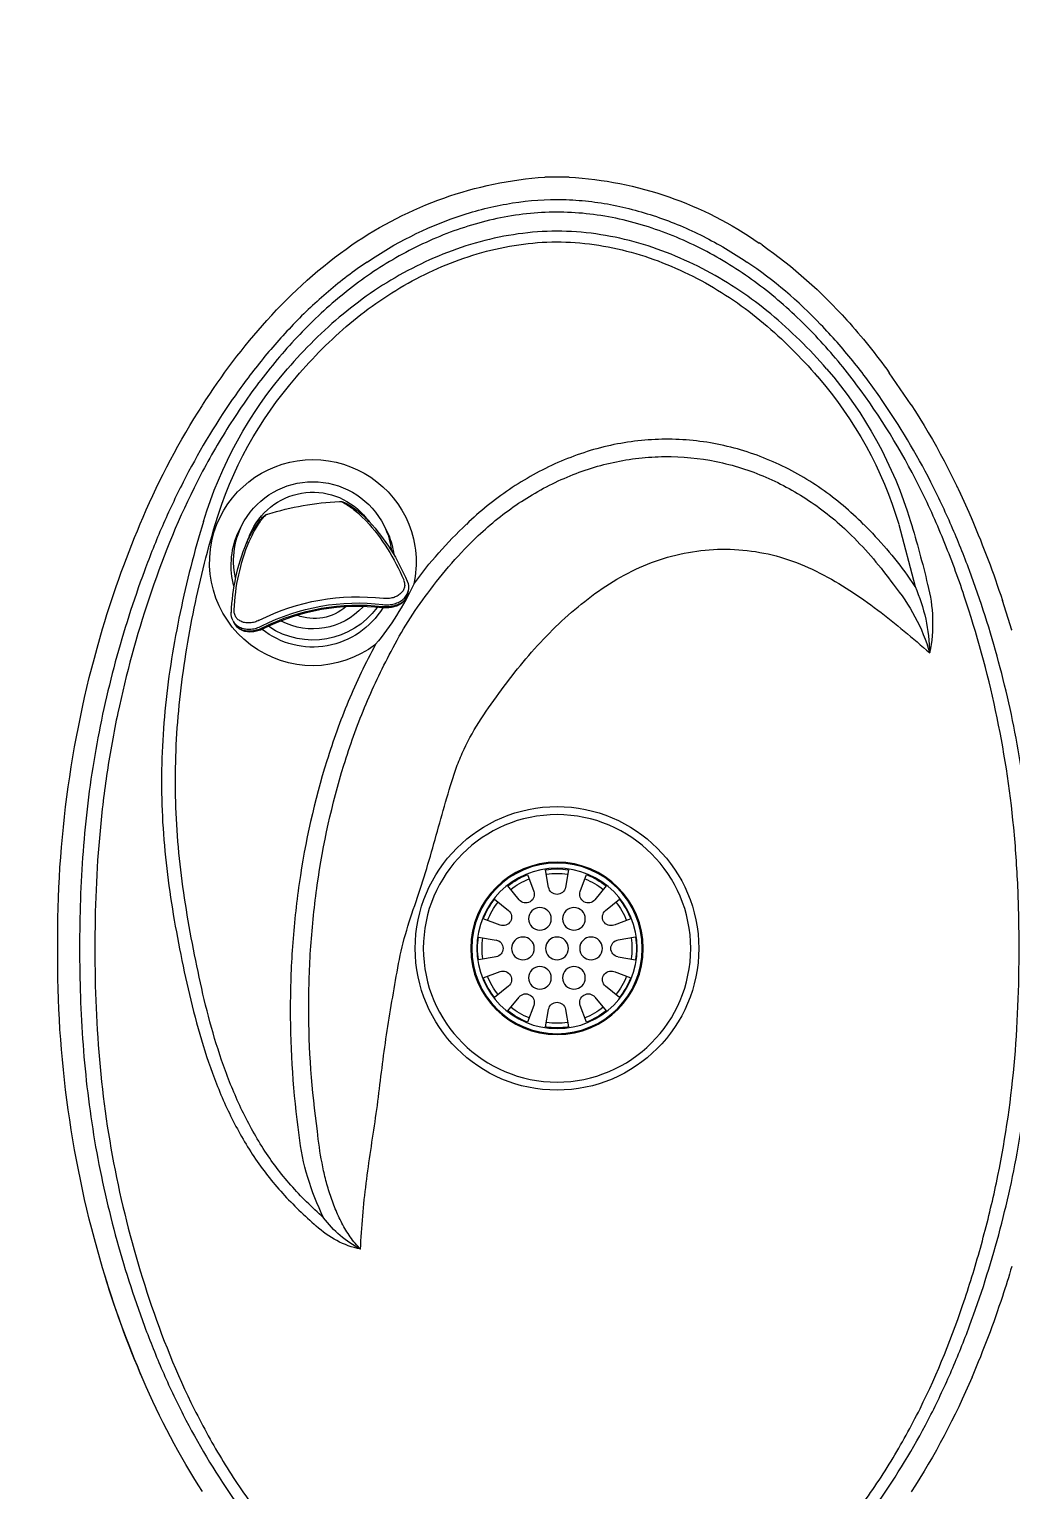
# Model space of a CAD drawing. Header units: inches. Extents: x -11 to 1838, y 0 to 1742.
# Drawn here: x 578 to 588.83, y 1065.27 to 1081.37 of the extents above; entities that cross this region are included whole.
import ezdxf

# ---------------------------------------------------------------- set-up
doc = ezdxf.new("R2010")
doc.units = ezdxf.units.IN
doc.header["$LTSCALE"] = 96
doc.header["$MEASUREMENT"] = 0
doc.layers.add('20', color=7, linetype='Continuous')
doc.layers.add('A-Flor-Pfix-Neww', color=7, linetype='Continuous')
doc.layers.add('Hatch', color=254, linetype='Continuous', lineweight=60)

# ---------------------------------------------------------------- blocks, each defined once
blk = doc.blocks.new('foutain-single')
at = {"layer": '20', "color": 7, "linetype": 'Continuous'}
for p, q in [((2503.476, 1146.775), (2503.746, 1146.775)), ((2501.352, 1146.027), (2501.383, 1146.049)), ((2500.418, 1145.198), (2500.418, 1145.199)), ((2499.709, 1144.267), (2499.95, 1144.62)), ((2499.708, 1144.267), (2499.709, 1144.267)), ((2505.985, 1143.201), (2505.981, 1143.2)), ((2506.008, 1143.199), (2505.997, 1143.202)), ((2499.037, 1142.998), (2499.038, 1143.001)), ((2505.767, 1143.041), (2505.714, 1142.989)), ((2506.811, 1143.058), (2506.799, 1143.06)), ((2499.845, 1142.949), (2499.666, 1142.263)), ((2505.545, 1142.987), (2505.468, 1142.838)), ((2507.134, 1142.838), (2507.057, 1142.987)), ((2507.003, 1142.761), (2506.971, 1142.828)), ((2499.666, 1142.263), (2499.751, 1142.388)), ((2505.251, 1142.216), (2505.259, 1142.175)), ((2498.6, 1141.783), (2498.704, 1142.112)), ((2507.153, 1141.843), (2507.175, 1141.878)), ((2503.486, 1139.144), (2503.519, 1138.95)), ((2503.704, 1138.95), (2503.736, 1139.144)), ((2503.355, 1138.906), (2503.286, 1139.091)), ((2503.936, 1139.091), (2503.867, 1138.906)), ((2503.075, 1138.694), (2502.924, 1138.819)), ((2503.07, 1138.966), (2503.195, 1138.814)), ((2504.027, 1138.814), (2504.152, 1138.966)), ((2504.299, 1138.819), (2504.147, 1138.694)), ((2502.799, 1138.603), (2502.983, 1138.534)), ((2504.239, 1138.534), (2504.424, 1138.603)), ((2502.745, 1138.403), (2502.939, 1138.37)), ((2504.477, 1138.403), (2504.283, 1138.37)), ((2502.939, 1138.186), (2502.745, 1138.153)), ((2504.283, 1138.186), (2504.477, 1138.153)), ((2502.983, 1138.022), (2502.799, 1137.953)), ((2504.424, 1137.953), (2504.239, 1138.022)), ((2502.924, 1137.737), (2503.075, 1137.862)), ((2504.147, 1137.862), (2504.299, 1137.737)), ((2503.195, 1137.742), (2503.07, 1137.591)), ((2504.152, 1137.591), (2504.027, 1137.742)), ((2503.286, 1137.466), (2503.355, 1137.65)), ((2503.519, 1137.606), (2503.486, 1137.412)), ((2503.736, 1137.412), (2503.704, 1137.606)), ((2503.867, 1137.65), (2503.936, 1137.466)), ((2499.038, 1133.556), (2499.037, 1133.558))]:
    blk.add_line(p, q, dxfattribs=at)
for centre, radius in [((2503.611, 1138.278), 1.473), ((2503.611, 1138.278), 0.95), ((2503.611, 1138.278), 0.94), ((2503.611, 1138.278), 0.884), ((2503.424, 1138.603), 0.125), ((2503.799, 1138.603), 0.125), ((2503.236, 1138.278), 0.125), ((2503.611, 1138.278), 0.125), ((2503.986, 1138.278), 0.125), ((2503.424, 1137.953), 0.125), ((2503.799, 1137.953), 0.125)]:
    blk.add_circle(centre, radius, dxfattribs=at)
for centre, radius, start, end in [((2503.718, 1142.699), 4.083, 93.3992, 124.8818), ((2503.433, 1142.495), 4.292, 55.3952, 85.8187), ((2504.412, 1141.639), 5.35, 124.895, 138.2961), ((2502.783, 1141.608), 5.391, 41.7098, 55.0556), ((2505.639, 1140.499), 7.025, 138.0119, 144.0832), ((2501.296, 1140.267), 7.394, 32.6917, 41.8047), ((2504.121, 1141.654), 4.601, 139.1526, 163.2248), ((2503.089, 1141.647), 4.614, 16.8101, 40.8125), ((2504.035, 1141.703), 4.371, 138.8934, 163.427), ((2503.194, 1141.706), 4.363, 16.552, 41.1276), ((2506.897, 1139.652), 8.543, 147.3074, 156.9253), ((2500.336, 1139.659), 8.53, 23.2747, 32.6425), ((2506.301, 1142.52), 1.142, 22.0812, 157.9188), ((2506.301, 1142.542), 0.877, 30.4546, 149.5454), ((2506.301, 1142.557), 0.746, 29.5131, 145.6906), ((2505.994, 1143.153), 0.0487, 86.7491, 100.4083), ((2505.996, 1143.112), 0.0901, 83.8226, 88.272), ((2505.842, 1139.941), 3.264, 72.9436, 87.077), ((2508.971, 1138.755), 10.802, 156.87, 161.8939), ((2506.029, 1142.681), 0.46, 129.7852, 139.4904), ((2506.785, 1142.984), 0.0788, 72.6013, 77.4036), ((2506.797, 1143.012), 0.0487, 59.382, 73.2509), ((2497.534, 1138.482), 11.569, 16.6597, 23.1478), ((2510.744, 1139.616), 11.53, 163.0305, 166.6), ((2503.307, 1139.826), 4.382, 134.533, 144.2193), ((2501.33, 1139.472), 4.78, 36.1508, 46.6785), ((2507.301, 1141.488), 2.202, 137.3605, 157.7458), ((2507.41, 1141.458), 2.285, 137.924, 157.3956), ((2506.301, 1142.497), 0.9, 157.7682, 172.314), ((2506.301, 1142.548), 0.874, 149.8917, 172.7131), ((2506.301, 1142.548), 0.751, 14.9775, 30.1083), ((2506.301, 1142.548), 0.874, 347.6465, 30.1083), ((2506.301, 1142.497), 0.9, 345.1764, 22.2318), ((2503.318, 1139.848), 4.194, 134.7336, 144.4123), ((2501.318, 1139.494), 4.592, 35.9764, 46.495), ((2506.617, 1142.573), 0.449, 22.095, 31.9114), ((2504.886, 1141.903), 2.285, 2.6044, 22.076), ((2504.964, 1141.888), 2.237, 2.3456, 22.4196), ((2501.121, 1141.862), 1.649, 165.0163, 191.5145), ((2501.528, 1140.941), 2.108, 140.2631, 163.7077), ((2501.387, 1141.501), 1.882, 156.1105, 179.0396), ((2501.952, 1139.805), 3.898, 26.57, 37.7579), ((2507.963, 1143.582), 3.059, 204.9443, 219.712), ((2505.385, 1142.255), 0.139, 150.8344, 196.3999), ((2505.806, 1139.738), 2.413, 63.2254, 96.7746), ((2505.806, 1139.738), 2.345, 63.2254, 96.7746), ((2506.301, 1142.497), 0.9, 211.2365, 308.4736), ((2505.806, 1139.738), 2.322, 63.274, 96.726), ((2505.806, 1139.738), 2.31, 63.274, 96.726), ((2506.301, 1142.548), 0.874, 216.0225, 303.8495), ((2506.301, 1142.548), 0.751, 222.604, 297.6757), ((2506.283, 1142.444), 0.532, 228.815, 291.1357), ((2507.053, 1141.962), 0.148, 328.375, 7.4837), ((2497.208, 1138.403), 11.904, 359.3995, 16.5743), ((2503.611, 1138.278), 1.562, 90, 270), ((2503.611, 1138.278), 1.562, 270, 90), ((2503.611, 1138.278), 0.875, 81.7868, 98.2132), ((2503.611, 1138.278), 0.875, 111.7868, 128.2132), ((2503.611, 1138.278), 0.825, 111.866, 128.134), ((2503.611, 1138.278), 0.825, 90, 98.134), ((2503.611, 1138.278), 0.825, 81.866, 90), ((2503.611, 1138.278), 0.825, 51.866, 68.134), ((2503.611, 1138.278), 0.875, 51.7868, 68.2132), ((2503.611, 1138.278), 0.875, 141.7868, 158.2132), ((2503.267, 1138.873), 0.0938, 219.5205, 20.4795), ((2503.611, 1138.966), 0.0938, 189.5205, 350.4795), ((2503.955, 1138.873), 0.0938, 159.5205, 320.4795), ((2503.611, 1138.278), 0.875, 21.7868, 38.2132), ((2503.611, 1138.278), 0.825, 141.866, 158.134), ((2503.016, 1138.622), 0.0938, 249.5205, 50.4795), ((2504.206, 1138.622), 0.0938, 129.5205, 290.4795), ((2503.611, 1138.278), 0.825, 21.866, 38.134), ((2503.611, 1138.278), 0.875, 171.7868, 188.2132), ((2503.611, 1138.278), 0.825, 171.866, 188.134), ((2502.924, 1138.278), 0.0938, 279.5205, 80.4795), ((2504.299, 1138.278), 0.0938, 99.5205, 260.4795), ((2503.611, 1138.278), 0.825, 351.866, 8.134), ((2503.611, 1138.278), 0.875, 351.7868, 8.2132), ((2497.208, 1138.153), 11.904, 343.4257, 0.6005), ((2503.016, 1137.934), 0.0938, 309.5205, 110.4795), ((2504.206, 1137.934), 0.0938, 69.5205, 230.4795), ((2503.611, 1138.278), 0.875, 201.7868, 218.2132), ((2503.611, 1138.278), 0.825, 201.866, 218.134), ((2503.611, 1138.278), 0.825, 321.866, 338.134), ((2503.611, 1138.278), 0.875, 321.7868, 338.2132), ((2503.267, 1137.683), 0.0938, 339.5205, 140.4795), ((2503.611, 1137.591), 0.0938, 9.5205, 170.4795), ((2503.955, 1137.683), 0.0938, 39.5205, 200.4795), ((2503.611, 1138.278), 0.875, 231.7868, 248.2132), ((2503.611, 1138.278), 0.825, 231.866, 248.134), ((2503.611, 1138.278), 0.825, 291.866, 308.134), ((2503.611, 1138.278), 0.875, 291.7868, 308.2132), ((2503.611, 1138.278), 0.875, 261.7868, 278.2132), ((2503.611, 1138.278), 0.825, 261.866, 278.134), ((2503.667, 1136.557), 2.807, 333.6484, 353.1192), ((2505.238, 1136.009), 1.175, 297.2324, 323.5378), ((2505.556, 1135.977), 1.037, 282.2776, 313.0144), ((2510.375, 1138.287), 12.288, 196.6172, 198.2255), ((2497.534, 1138.074), 11.569, 336.8522, 343.3403), ((2508.971, 1137.801), 10.802, 198.1061, 203.13), ((2506.897, 1136.904), 8.543, 203.0743, 212.6927), ((2500.336, 1136.897), 8.53, 327.3575, 336.7253)]:
    blk.add_arc(centre, radius, start, end, dxfattribs=at)
for centre, major_axis, ratio, start_param, end_param in [((2506.301, 1142.531), (0, -1.139), 0.999011, 4.336355, 4.924449), ((2506.301, 1142.531), (0, 1.139), 0.999011, 2.488096, 5.088423), ((2503.611, 1138.278), (0, -8.5), 0.647075, 0.977567, 1.14374)]:
    blk.add_ellipse(centre, major_axis=major_axis, ratio=ratio, start_param=start_param, end_param=end_param, dxfattribs=at)
for points, knots in [([(2503.611, 1130.168), (2503.722, 1130.168), (2503.833, 1130.174), (2504.054, 1130.198), (2504.164, 1130.216), (2504.488, 1130.285), (2504.697, 1130.35), (2505.001, 1130.475), (2505.102, 1130.521), (2505.299, 1130.621), (2505.396, 1130.675), (2505.678, 1130.848), (2505.856, 1130.976), (2506.193, 1131.259), (2506.353, 1131.414), (2506.652, 1131.737), (2506.791, 1131.905), (2507.052, 1132.256), (2507.174, 1132.437), (2507.402, 1132.81), (2507.509, 1133.004), (2507.804, 1133.595), (2507.966, 1134), (2508.241, 1134.826), (2508.356, 1135.245), (2508.539, 1136.101), (2508.605, 1136.538), (2508.686, 1137.406), (2508.703, 1137.84), (2508.703, 1138.707), (2508.687, 1139.141), (2508.626, 1139.79), (2508.6, 1140.006), (2508.535, 1140.439), (2508.496, 1140.656), (2508.359, 1141.301), (2508.243, 1141.722), (2507.968, 1142.551), (2507.806, 1142.956), (2507.512, 1143.547), (2507.405, 1143.741), (2507.176, 1144.116), (2507.054, 1144.298), (2506.792, 1144.649), (2506.653, 1144.819), (2506.353, 1145.142), (2506.193, 1145.297), (2505.857, 1145.579), (2505.68, 1145.707), (2505.305, 1145.937), (2505.106, 1146.038), (2504.699, 1146.205), (2504.489, 1146.271), (2504.166, 1146.34), (2504.056, 1146.358), (2503.836, 1146.382), (2503.726, 1146.388), (2503.398, 1146.389), (2503.18, 1146.365), (2502.856, 1146.298), (2502.748, 1146.27), (2502.537, 1146.205), (2502.434, 1146.168), (2502.129, 1146.044), (2501.934, 1145.946), (2501.65, 1145.774), (2501.558, 1145.712), (2501.378, 1145.584), (2501.292, 1145.517), (2501.04, 1145.306), (2500.882, 1145.155), (2500.583, 1144.834), (2500.442, 1144.664), (2500.046, 1144.135), (2499.819, 1143.763), (2499.526, 1143.179), (2499.436, 1142.979), (2499.27, 1142.574), (2499.193, 1142.366), (2498.985, 1141.743), (2498.869, 1141.322), (2498.687, 1140.472), (2498.621, 1140.043), (2498.558, 1139.391), (2498.543, 1139.173), (2498.524, 1138.735), (2498.52, 1138.515), (2498.519, 1137.857), (2498.535, 1137.42), (2498.615, 1136.553), (2498.68, 1136.123), (2498.815, 1135.481), (2498.867, 1135.268), (2498.982, 1134.844), (2499.046, 1134.632), (2499.254, 1134.006), (2499.416, 1133.599), (2499.709, 1133.011), (2499.815, 1132.818), (2500.045, 1132.441), (2500.169, 1132.257), (2500.563, 1131.729), (2500.857, 1131.403), (2501.539, 1130.832), (2501.912, 1130.601), (2502.426, 1130.391), (2502.531, 1130.353), (2502.741, 1130.288), (2502.848, 1130.261), (2503.169, 1130.193), (2503.389, 1130.168), (2503.611, 1130.168)], [0, 0, 0, 0, 0.007813, 0.007813, 0.015625, 0.015625, 0.03125, 0.03125, 0.039063, 0.039063, 0.046875, 0.046875, 0.0625, 0.0625, 0.078125, 0.078125, 0.09375, 0.09375, 0.109375, 0.109375, 0.125, 0.125, 0.15625, 0.15625, 0.1875, 0.1875, 0.21875, 0.21875, 0.25, 0.25, 0.28125, 0.28125, 0.296875, 0.296875, 0.3125, 0.3125, 0.34375, 0.34375, 0.375, 0.375, 0.390625, 0.390625, 0.40625, 0.40625, 0.421875, 0.421875, 0.4375, 0.4375, 0.453125, 0.453125, 0.46875, 0.46875, 0.484375, 0.484375, 0.492188, 0.492188, 0.5, 0.5, 0.515625, 0.515625, 0.523438, 0.523438, 0.53125, 0.53125, 0.546875, 0.546875, 0.554688, 0.554688, 0.5625, 0.5625, 0.578125, 0.578125, 0.59375, 0.59375, 0.625, 0.625, 0.640625, 0.640625, 0.65625, 0.65625, 0.6875, 0.6875, 0.71875, 0.71875, 0.734375, 0.734375, 0.75, 0.75, 0.78125, 0.78125, 0.8125, 0.8125, 0.828125, 0.828125, 0.84375, 0.84375, 0.875, 0.875, 0.890625, 0.890625, 0.90625, 0.90625, 0.9375, 0.9375, 0.96875, 0.96875, 0.976563, 0.976563, 0.984375, 0.984375, 1, 1, 1, 1]), ([(2505.703, 1145.839), (2505.394, 1146.049), (2505.064, 1146.217), (2504.622, 1146.368), (2504.532, 1146.395), (2504.351, 1146.442), (2504.26, 1146.462), (2503.986, 1146.51), (2503.801, 1146.528), (2503.521, 1146.528), (2503.426, 1146.524), (2503.24, 1146.507), (2503.148, 1146.495), (2502.873, 1146.446), (2502.694, 1146.399), (2502.339, 1146.279), (2502.166, 1146.206), (2501.834, 1146.038), (2501.673, 1145.944), (2501.519, 1145.839)], [0, 0, 0, 0, 0.25, 0.25, 0.3125, 0.3125, 0.375, 0.375, 0.5, 0.5, 0.5625, 0.5625, 0.625, 0.625, 0.75, 0.75, 0.875, 0.875, 1, 1, 1, 1]), ([(2500.641, 1144.663), (2500.83, 1144.88), (2501.036, 1145.085), (2501.476, 1145.449), (2501.711, 1145.608), (2502.09, 1145.81), (2502.221, 1145.871), (2502.488, 1145.978), (2502.624, 1146.024), (2502.9, 1146.099), (2503.04, 1146.128), (2503.325, 1146.168), (2503.47, 1146.178), (2503.899, 1146.178), (2504.181, 1146.137), (2504.738, 1145.986), (2505.003, 1145.878), (2505.381, 1145.677), (2505.504, 1145.604), (2505.743, 1145.443), (2505.858, 1145.356), (2506.189, 1145.082), (2506.392, 1144.88), (2506.581, 1144.663)], [0, 0, 0, 0, 0.125, 0.125, 0.25, 0.25, 0.3125, 0.3125, 0.375, 0.375, 0.4375, 0.4375, 0.5, 0.5, 0.625, 0.625, 0.75, 0.75, 0.8125, 0.8125, 0.875, 0.875, 1, 1, 1, 1]), ([(2506.481, 1144.576), (2506.299, 1144.787), (2506.104, 1144.984), (2505.788, 1145.25), (2505.678, 1145.334), (2505.449, 1145.491), (2505.329, 1145.564), (2504.963, 1145.763), (2504.708, 1145.868), (2504.306, 1145.981), (2504.169, 1146.01), (2503.894, 1146.05), (2503.756, 1146.06), (2503.48, 1146.061), (2503.34, 1146.051), (2503.063, 1146.012), (2502.928, 1145.983), (2502.66, 1145.91), (2502.529, 1145.865), (2502.271, 1145.76), (2502.144, 1145.7), (2501.777, 1145.502), (2501.549, 1145.345), (2501.12, 1144.986), (2500.924, 1144.788), (2500.741, 1144.576)], [0, 0, 0, 0, 0.125, 0.125, 0.1875, 0.1875, 0.25, 0.25, 0.375, 0.375, 0.4375, 0.4375, 0.5, 0.5, 0.5625, 0.5625, 0.625, 0.625, 0.6875, 0.6875, 0.75, 0.75, 0.875, 0.875, 1, 1, 1, 1]), ([(2501.519, 1130.717), (2501.37, 1130.817), (2501.228, 1130.925), (2500.957, 1131.156), (2500.828, 1131.278), (2500.581, 1131.535), (2500.463, 1131.669), (2500.24, 1131.946), (2500.134, 1132.088), (2499.832, 1132.524), (2499.652, 1132.828), (2499.41, 1133.302), (2499.334, 1133.464), (2499.193, 1133.789), (2499.127, 1133.953), (2498.943, 1134.449), (2498.836, 1134.784), (2498.653, 1135.462), (2498.577, 1135.806), (2498.459, 1136.501), (2498.417, 1136.855), (2498.363, 1137.564), (2498.352, 1137.919), (2498.352, 1138.63), (2498.363, 1138.986), (2498.416, 1139.694), (2498.458, 1140.048), (2498.577, 1140.748), (2498.653, 1141.093), (2498.837, 1141.774), (2498.943, 1142.11), (2499.128, 1142.606), (2499.194, 1142.77), (2499.336, 1143.095), (2499.412, 1143.257), (2499.654, 1143.732), (2499.834, 1144.035), (2500.136, 1144.471), (2500.241, 1144.613), (2500.465, 1144.889), (2500.583, 1145.023), (2500.953, 1145.408), (2501.222, 1145.64), (2501.519, 1145.839)], [0, 0, 0, 0, 0.03125, 0.03125, 0.0625, 0.0625, 0.09375, 0.09375, 0.125, 0.125, 0.1875, 0.1875, 0.21875, 0.21875, 0.25, 0.25, 0.3125, 0.3125, 0.375, 0.375, 0.4375, 0.4375, 0.5, 0.5, 0.5625, 0.5625, 0.625, 0.625, 0.6875, 0.6875, 0.75, 0.75, 0.78125, 0.78125, 0.8125, 0.8125, 0.875, 0.875, 0.90625, 0.90625, 0.9375, 0.9375, 1, 1, 1, 1]), ([(2505.703, 1145.839), (2505.852, 1145.739), (2505.994, 1145.631), (2506.265, 1145.4), (2506.395, 1145.278), (2506.641, 1145.021), (2506.759, 1144.887), (2506.983, 1144.61), (2507.088, 1144.468), (2507.39, 1144.032), (2507.57, 1143.728), (2507.812, 1143.254), (2507.888, 1143.092), (2508.03, 1142.767), (2508.095, 1142.603), (2508.28, 1142.107), (2508.386, 1141.772), (2508.569, 1141.094), (2508.645, 1140.75), (2508.764, 1140.055), (2508.806, 1139.701), (2508.86, 1138.992), (2508.871, 1138.637), (2508.871, 1137.926), (2508.86, 1137.57), (2508.807, 1136.862), (2508.765, 1136.508), (2508.646, 1135.808), (2508.569, 1135.463), (2508.386, 1134.782), (2508.279, 1134.447), (2508.094, 1133.95), (2508.028, 1133.786), (2507.887, 1133.461), (2507.811, 1133.299), (2507.569, 1132.825), (2507.388, 1132.521), (2507.086, 1132.085), (2506.981, 1131.943), (2506.758, 1131.668), (2506.64, 1131.533), (2506.269, 1131.148), (2506, 1130.916), (2505.703, 1130.717)], [0, 0, 0, 0, 0.03125, 0.03125, 0.0625, 0.0625, 0.09375, 0.09375, 0.125, 0.125, 0.1875, 0.1875, 0.21875, 0.21875, 0.25, 0.25, 0.3125, 0.3125, 0.375, 0.375, 0.4375, 0.4375, 0.5, 0.5, 0.5625, 0.5625, 0.625, 0.625, 0.6875, 0.6875, 0.75, 0.75, 0.78125, 0.78125, 0.8125, 0.8125, 0.875, 0.875, 0.90625, 0.90625, 0.9375, 0.9375, 1, 1, 1, 1]), ([(2500.233, 1142.949), (2500.378, 1143.094), (2500.533, 1143.224), (2500.782, 1143.398), (2500.868, 1143.452), (2501.046, 1143.552), (2501.138, 1143.598), (2501.417, 1143.72), (2501.61, 1143.783), (2501.908, 1143.846), (2502.01, 1143.862), (2502.214, 1143.882), (2502.315, 1143.887), (2502.619, 1143.885), (2502.821, 1143.863), (2503.222, 1143.775), (2503.415, 1143.711), (2503.787, 1143.548), (2503.967, 1143.448), (2504.304, 1143.219), (2504.461, 1143.091), (2504.609, 1142.949)], [0, 0, 0, 0, 0.125, 0.125, 0.1875, 0.1875, 0.25, 0.25, 0.375, 0.375, 0.4375, 0.4375, 0.5, 0.5, 0.625, 0.625, 0.75, 0.75, 0.875, 0.875, 1, 1, 1, 1]), ([(2504.479, 1142.825), (2504.34, 1142.956), (2504.191, 1143.075), (2503.955, 1143.234), (2503.874, 1143.283), (2503.706, 1143.376), (2503.619, 1143.418), (2503.357, 1143.532), (2503.177, 1143.591), (2502.899, 1143.652), (2502.805, 1143.668), (2502.615, 1143.689), (2502.519, 1143.695), (2502.232, 1143.698), (2502.043, 1143.679), (2501.67, 1143.603), (2501.484, 1143.544), (2501.134, 1143.394), (2500.968, 1143.301), (2500.65, 1143.085), (2500.503, 1142.962), (2500.366, 1142.828)], [0, 0, 0, 0, 0.125, 0.125, 0.1875, 0.1875, 0.25, 0.25, 0.375, 0.375, 0.4375, 0.4375, 0.5, 0.5, 0.625, 0.625, 0.75, 0.75, 0.875, 0.875, 1, 1, 1, 1]), ([(2505.981, 1143.2), (2505.977, 1143.199), (2505.963, 1143.196), (2505.935, 1143.183), (2505.892, 1143.159), (2505.839, 1143.121), (2505.783, 1143.078), (2505.749, 1143.047), (2505.732, 1143.033)], [0, 0, 0, 0, 0.052579, 0.220637, 0.424773, 0.64048, 0.855496, 1, 1, 1, 1]), ([(2505.997, 1143.202), (2505.987, 1143.2), (2505.975, 1143.195), (2505.945, 1143.179), (2505.928, 1143.168), (2505.898, 1143.148), (2505.888, 1143.14), (2505.866, 1143.124), (2505.855, 1143.115), (2505.819, 1143.086), (2505.794, 1143.065), (2505.767, 1143.041)], [0, 0, 0, 0, 0.25, 0.25, 0.5, 0.5, 0.625, 0.625, 0.75, 0.75, 1, 1, 1, 1]), ([(2506.971, 1142.828), (2506.954, 1142.86), (2506.938, 1142.889), (2506.907, 1142.94), (2506.892, 1142.963), (2506.871, 1142.993), (2506.865, 1143.002), (2506.852, 1143.018), (2506.846, 1143.025), (2506.829, 1143.044), (2506.819, 1143.053), (2506.811, 1143.058)], [0, 0, 0, 0, 0.25, 0.25, 0.5, 0.5, 0.625, 0.625, 0.75, 0.75, 1, 1, 1, 1]), ([(2507.002, 1142.81), (2506.985, 1142.839), (2506.958, 1142.887), (2506.916, 1142.951), (2506.88, 1143.001), (2506.85, 1143.034), (2506.83, 1143.047), (2506.821, 1143.053)], [0, 0, 0, 0, 0.219388, 0.435732, 0.646524, 0.85717, 1, 1, 1, 1]), ([(2506.183, 1135.31), (2506.311, 1135.424), (2506.432, 1135.543), (2506.655, 1135.796), (2506.756, 1135.93), (2506.938, 1136.214), (2507.021, 1136.365), (2507.166, 1136.672), (2507.229, 1136.828), (2507.398, 1137.304), (2507.482, 1137.63), (2507.589, 1138.125), (2507.622, 1138.291), (2507.682, 1138.623), (2507.709, 1138.789), (2507.778, 1139.288), (2507.806, 1139.621), (2507.82, 1140.288), (2507.807, 1140.623), (2507.74, 1141.293), (2507.688, 1141.63), (2507.554, 1142.294), (2507.473, 1142.624), (2507.377, 1142.949)], [0, 0, 0, 0, 0.0625, 0.0625, 0.125, 0.125, 0.1875, 0.1875, 0.25, 0.25, 0.375, 0.375, 0.4375, 0.4375, 0.5, 0.5, 0.625, 0.625, 0.75, 0.75, 0.875, 0.875, 1, 1, 1, 1]), ([(2507.506, 1142.982), (2507.607, 1142.651), (2507.693, 1142.315), (2507.834, 1141.64), (2507.89, 1141.3), (2507.96, 1140.613), (2507.975, 1140.266), (2507.958, 1139.581), (2507.927, 1139.241), (2507.854, 1138.734), (2507.825, 1138.566), (2507.762, 1138.23), (2507.728, 1138.062), (2507.616, 1137.559), (2507.526, 1137.226), (2507.349, 1136.744), (2507.283, 1136.586), (2507.131, 1136.278), (2507.046, 1136.127), (2506.855, 1135.84), (2506.749, 1135.705), (2506.518, 1135.452), (2506.394, 1135.333), (2506.263, 1135.219)], [0, 0, 0, 0, 0.125, 0.125, 0.25, 0.25, 0.375, 0.375, 0.5, 0.5, 0.5625, 0.5625, 0.625, 0.625, 0.75, 0.75, 0.8125, 0.8125, 0.875, 0.875, 0.9375, 0.9375, 1, 1, 1, 1]), ([(2505.776, 1134.964), (2505.766, 1135.208), (2505.743, 1135.45), (2505.683, 1135.931), (2505.645, 1136.171), (2505.592, 1136.533), (2505.576, 1136.654), (2505.547, 1136.898), (2505.532, 1137.021), (2505.481, 1137.388), (2505.441, 1137.633), (2505.376, 1138.002), (2505.355, 1138.125), (2505.3, 1138.371), (2505.264, 1138.493), (2505.185, 1138.735), (2505.143, 1138.855), (2505.064, 1139.097), (2505.028, 1139.219), (2504.922, 1139.584), (2504.859, 1139.83), (2504.766, 1140.132), (2504.747, 1140.192), (2504.705, 1140.311), (2504.681, 1140.37), (2504.603, 1140.544), (2504.541, 1140.658), (2504.403, 1140.877), (2504.327, 1140.983), (2504.175, 1141.192), (2504.096, 1141.295), (2503.852, 1141.595), (2503.677, 1141.78), (2503.393, 1142.033), (2503.295, 1142.112), (2503.09, 1142.261), (2502.981, 1142.33), (2502.759, 1142.451), (2502.645, 1142.502), (2502.41, 1142.585), (2502.287, 1142.617), (2502.041, 1142.661), (2501.918, 1142.674), (2501.672, 1142.677), (2501.547, 1142.668), (2501.3, 1142.629), (2501.179, 1142.6), (2500.942, 1142.52), (2500.827, 1142.47), (2500.487, 1142.297), (2500.277, 1142.156), (2499.878, 1141.854), (2499.689, 1141.694), (2499.505, 1141.533)], [0, 0, 0, 0, 0.0625, 0.0625, 0.125, 0.125, 0.15625, 0.15625, 0.1875, 0.1875, 0.25, 0.25, 0.28125, 0.28125, 0.3125, 0.3125, 0.34375, 0.34375, 0.375, 0.375, 0.4375, 0.4375, 0.453125, 0.453125, 0.46875, 0.46875, 0.5, 0.5, 0.53125, 0.53125, 0.5625, 0.5625, 0.625, 0.625, 0.65625, 0.65625, 0.6875, 0.6875, 0.71875, 0.71875, 0.75, 0.75, 0.78125, 0.78125, 0.8125, 0.8125, 0.84375, 0.84375, 0.875, 0.875, 0.9375, 0.9375, 1, 1, 1, 1]), ([(2505.529, 1142.066), (2505.507, 1142.063), (2505.486, 1142.062), (2505.454, 1142.064), (2505.444, 1142.066), (2505.423, 1142.069), (2505.403, 1142.073), (2505.384, 1142.08), (2505.365, 1142.087), (2505.356, 1142.091), (2505.33, 1142.105), (2505.315, 1142.115), (2505.295, 1142.134), (2505.289, 1142.14), (2505.278, 1142.153), (2505.273, 1142.16), (2505.264, 1142.175), (2505.261, 1142.182), (2505.254, 1142.198), (2505.252, 1142.205), (2505.25, 1142.214), (2505.25, 1142.215), (2505.25, 1142.215)], [0, 0, 0, 0, 0.165621, 0.165621, 0.248431, 0.248431, 0.331241, 0.414051, 0.414051, 0.496862, 0.496862, 0.662482, 0.662482, 0.745292, 0.745292, 0.828103, 0.828103, 0.910913, 0.910913, 0.993723, 0.993723, 1, 1, 1, 1]), ([(2505.301, 1142.336), (2505.295, 1142.323), (2505.292, 1142.309), (2505.29, 1142.289), (2505.289, 1142.283), (2505.29, 1142.269), (2505.292, 1142.256), (2505.296, 1142.243), (2505.301, 1142.231), (2505.304, 1142.224), (2505.315, 1142.207), (2505.324, 1142.196), (2505.346, 1142.176), (2505.358, 1142.167), (2505.379, 1142.156), (2505.386, 1142.152), (2505.402, 1142.146), (2505.41, 1142.143), (2505.426, 1142.139), (2505.434, 1142.137), (2505.451, 1142.134), (2505.459, 1142.133), (2505.486, 1142.131), (2505.503, 1142.132), (2505.521, 1142.134)], [0, 0, 0, 0, 0.125, 0.125, 0.1875, 0.1875, 0.25, 0.3125, 0.3125, 0.375, 0.375, 0.5, 0.5, 0.625, 0.625, 0.6875, 0.6875, 0.75, 0.75, 0.8125, 0.8125, 0.875, 0.875, 1, 1, 1, 1]), ([(2505.258, 1142.175), (2505.26, 1142.168), (2505.262, 1142.162), (2505.268, 1142.148), (2505.271, 1142.141), (2505.284, 1142.121), (2505.294, 1142.109), (2505.314, 1142.092), (2505.321, 1142.087), (2505.336, 1142.077), (2505.344, 1142.073), (2505.361, 1142.065), (2505.37, 1142.061), (2505.388, 1142.055), (2505.398, 1142.052), (2505.417, 1142.047), (2505.427, 1142.045), (2505.448, 1142.042), (2505.458, 1142.041), (2505.49, 1142.04), (2505.512, 1142.041), (2505.534, 1142.043)], [0, 0, 0, 0, 0.079822, 0.079822, 0.163475, 0.163475, 0.33078, 0.33078, 0.414432, 0.414432, 0.498085, 0.498085, 0.581737, 0.581737, 0.66539, 0.66539, 0.749042, 0.749042, 0.832695, 0.832695, 1, 1, 1, 1]), ([(2505.259, 1142.178), (2505.26, 1142.173), (2505.261, 1142.163), (2505.264, 1142.154), (2505.266, 1142.15)], [0, 0, 0, 0, 0.522639, 1, 1, 1, 1]), ([(2505.27, 1142.141), (2505.273, 1142.134), (2505.286, 1142.114), (2505.312, 1142.085), (2505.355, 1142.057), (2505.407, 1142.038), (2505.464, 1142.029), (2505.509, 1142.027), (2505.531, 1142.031), (2505.535, 1142.032)], [0, 0, 0, 0, 0.081088, 0.249741, 0.424472, 0.603802, 0.785788, 0.968618, 1, 1, 1, 1]), ([(2507.179, 1141.883), (2507.178, 1141.88), (2507.172, 1141.87), (2507.165, 1141.861), (2507.154, 1141.849), (2507.148, 1141.843), (2507.128, 1141.827), (2507.113, 1141.818), (2507.088, 1141.808), (2507.079, 1141.805), (2507.061, 1141.8), (2507.052, 1141.798), (2507.033, 1141.795), (2507.023, 1141.795), (2507.003, 1141.794), (2506.993, 1141.794), (2506.973, 1141.796), (2506.963, 1141.798), (2506.942, 1141.801), (2506.932, 1141.804), (2506.901, 1141.813), (2506.881, 1141.821), (2506.862, 1141.831)], [0, 0, 0, 0, 0.0336168, 0.1141487, 0.1141487, 0.1946806, 0.1946806, 0.3557445, 0.3557445, 0.4362764, 0.4362764, 0.5168084, 0.5168084, 0.5973403, 0.5973403, 0.6778723, 0.6778723, 0.7584042, 0.7584042, 0.8389361, 0.8389361, 1, 1, 1, 1]), ([(2506.893, 1141.892), (2506.908, 1141.884), (2506.925, 1141.877), (2506.95, 1141.87), (2506.958, 1141.868), (2506.975, 1141.865), (2506.992, 1141.863), (2507.009, 1141.863), (2507.025, 1141.863), (2507.033, 1141.864), (2507.057, 1141.867), (2507.071, 1141.871), (2507.092, 1141.88), (2507.099, 1141.883), (2507.111, 1141.89), (2507.117, 1141.894), (2507.133, 1141.907), (2507.142, 1141.917), (2507.153, 1141.934), (2507.156, 1141.94), (2507.161, 1141.952), (2507.163, 1141.959), (2507.168, 1141.979), (2507.169, 1141.992), (2507.168, 1142.006)], [0, 0, 0, 0, 0.125, 0.125, 0.1875, 0.1875, 0.25, 0.3125, 0.3125, 0.375, 0.375, 0.5, 0.5, 0.5625, 0.5625, 0.625, 0.625, 0.75, 0.75, 0.8125, 0.8125, 0.875, 0.875, 1, 1, 1, 1]), ([(2506.845, 1141.802), (2506.857, 1141.795), (2506.884, 1141.781), (2506.937, 1141.767), (2506.995, 1141.761), (2507.051, 1141.768), (2507.098, 1141.787), (2507.133, 1141.813), (2507.145, 1141.831), (2507.151, 1141.84)], [0, 0, 0, 0, 0.100448, 0.264245, 0.429185, 0.596852, 0.763831, 0.909221, 1, 1, 1, 1]), ([(2506.85, 1141.811), (2506.869, 1141.801), (2506.889, 1141.793), (2506.919, 1141.784), (2506.93, 1141.781), (2506.95, 1141.777), (2506.97, 1141.773), (2506.99, 1141.772), (2507.01, 1141.772), (2507.019, 1141.772), (2507.047, 1141.775), (2507.065, 1141.779), (2507.097, 1141.791), (2507.111, 1141.799), (2507.13, 1141.813), (2507.135, 1141.818), (2507.146, 1141.83), (2507.15, 1141.836), (2507.154, 1141.842), (2507.154, 1141.842), (2507.154, 1141.842)], [0, 0, 0, 0, 0.166346, 0.166346, 0.249519, 0.249519, 0.332692, 0.415865, 0.415865, 0.499038, 0.499038, 0.665384, 0.665384, 0.831731, 0.831731, 0.914904, 0.914904, 0.998077, 0.998077, 1, 1, 1, 1]), ([(2506.25, 1136.263), (2506.314, 1136.714), (2506.346, 1137.169), (2506.347, 1137.848), (2506.339, 1138.074), (2506.308, 1138.527), (2506.284, 1138.754), (2506.188, 1139.428), (2506.092, 1139.867), (2505.893, 1140.511), (2505.817, 1140.723), (2505.644, 1141.141), (2505.547, 1141.347), (2505.439, 1141.549)], [0, 0, 0, 0, 0.25, 0.25, 0.375, 0.375, 0.5, 0.5, 0.75, 0.75, 0.875, 0.875, 1, 1, 1, 1]), ([(2505.61, 1141.627), (2505.721, 1141.423), (2505.822, 1141.211), (2506, 1140.782), (2506.078, 1140.564), (2506.285, 1139.904), (2506.385, 1139.453), (2506.485, 1138.763), (2506.509, 1138.531), (2506.542, 1138.068), (2506.55, 1137.837), (2506.55, 1137.144), (2506.519, 1136.682), (2506.455, 1136.22)], [0, 0, 0, 0, 0.125, 0.125, 0.25, 0.25, 0.5, 0.5, 0.625, 0.625, 0.75, 0.75, 1, 1, 1, 1]), ([(2505.776, 1134.964), (2505.797, 1134.985), (2505.817, 1135.006), (2505.855, 1135.052), (2505.873, 1135.075), (2505.906, 1135.123), (2505.922, 1135.148), (2505.952, 1135.198), (2505.967, 1135.224), (2506.008, 1135.302), (2506.032, 1135.356), (2506.077, 1135.464), (2506.096, 1135.519), (2506.132, 1135.63), (2506.148, 1135.686), (2506.177, 1135.799), (2506.189, 1135.857), (2506.223, 1136.03), (2506.239, 1136.146), (2506.25, 1136.263)], [0, 0, 0, 0, 0.0625, 0.0625, 0.125, 0.125, 0.1875, 0.1875, 0.25, 0.25, 0.375, 0.375, 0.5, 0.5, 0.625, 0.625, 0.75, 0.75, 1, 1, 1, 1])]:
    blk.add_open_spline(points, degree=3, knots=knots, dxfattribs=at)
for points in [[(2499.208, 1143.371), (2499.187, 1143.329), (2499.167, 1143.286), (2499.147, 1143.244)], [(2498.603, 1141.793), (2498.602, 1141.79), (2498.602, 1141.787), (2498.601, 1141.784)]]:
    blk.add_open_spline(points, degree=3, dxfattribs=at)

msp = doc.modelspace()

# ---------------------------------------------------------------- hatches: boundary and pattern name
at = {"layer": 'Hatch'}
h = msp.add_hatch(color=254, dxfattribs=at)
h.dxf.hatch_style = 1
h.paths.add_polyline_path([(1.028, 1585), (1.028, 1590.209), (1.028, 1740.986), (147.703, 1740.986), (183.489, 1740.986), (181, 1740.986), (217.25, 1740.986), (217.25, 1741.986), (420.75, 1741.986), (420.75, 1740.986), (457.25, 1740.986), (457.25, 1741.986), (660.75, 1741.986), (660.75, 1740.986), (697.25, 1740.986), (697.25, 1741.986), (900.75, 1741.986), (900.75, 1740.986), (937.25, 1740.986), (937.25, 1741.986), (1140.75, 1741.986), (1140.75, 1740.986), (1177.25, 1740.986), (1177.25, 1741.986), (1380.75, 1741.986), (1380.75, 1740.986), (1417.25, 1740.986), (1417.25, 1741.986), (1620.75, 1741.986), (1620.75, 1740.986), (1836.972, 1741), (1836.972, 1568.75), (1838.027, 1568.75), (1838.027, 173.25), (1837.036, 173.25), (1837.036, 1), (1620.777, 1), (1620.777, 0), (1417.277, 0), (1417.277, 1), (1380.75, 1.082), (1380.748, 0), (1177.25, 0), (1177.25, 1), (1140.723, 1), (1140.723, 0), (937.223, 0), (937.223, 1), (900.723, 1), (900.723, 0), (697.223, 0), (697.223, 1), (660.723, 1), (660.723, 0), (457.223, 0), (457.223, 1), (420.723, 1), (420.723, 0), (181, 0), (164.512, 35.358), (114.448, 12.012), (-11.496, 282.099), (60.716, 315.772), (22.258, 398.247), (21.853, 398.013), (1.031, 398), (1.02, 415.228), (0, 415.228), (0, 1568.75), (1.028, 1568.75)])
h.paths.add_polyline_path([(513, 1125.972), (511, 1125.743), (511, 910.142), (485.486, 910.142), (484, 724), (513, 724), (511.837, 454.475), (633.187, 454.506), (634.709, 454.491), (602.832, 454.491), (602.832, 532.562), (681.502, 532.563), (681.5, 644.999), (576.28, 645), (576.28, 739), (681.5, 739.062), (900.268, 738.938), (900.268, 738.875), (1108, 739), (1275.25, 739), (1275.25, 738.959), (1324, 739.041), (1349.955, 739), (1349.955, 872.991), (1326.648, 873.004), (1327.5, 976), (1350.477, 976), (1350.5, 1009.486), (1350.5, 1069.471), (1324, 1069.471), (1327.017, 1125.634), (1265.5, 1125.83), (1265.5, 1126), (572.499, 1126), (572.499, 1126.168)], flags=16)

# ---------------------------------------------------------------- block references
at = {"layer": 'A-Flor-Pfix-Neww', "xscale": -1}
msp.add_blockref('foutain-single', (3087.43, -67.033), dxfattribs=at)

doc.saveas('drawing.dxf')
